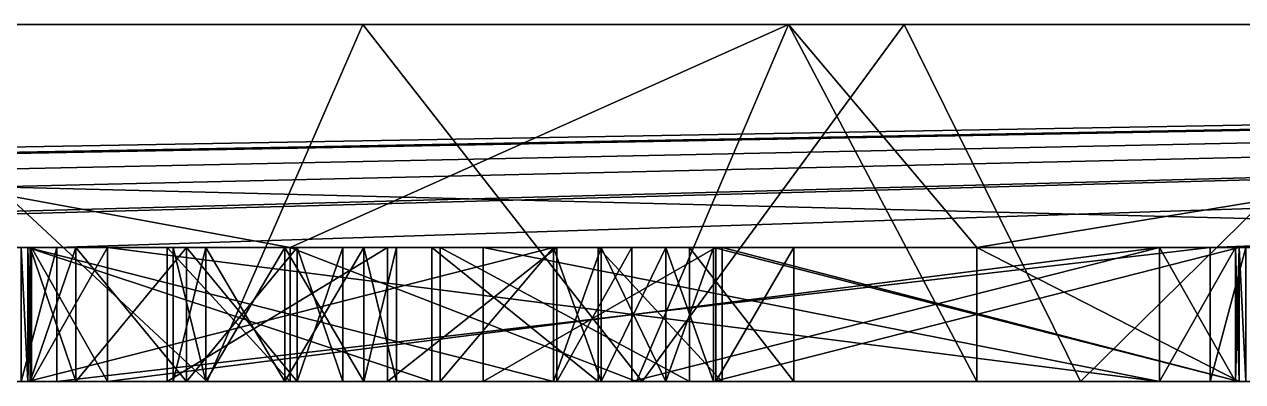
# Model space of a CAD drawing. Header units: millimetres. Extents: x -79 to 79, y 0 to 4.
# Drawn here: x -6.81 to 6.81, y 0 to 4 of the extents above; entities that cross this region are included whole.
import ezdxf

# ---------------------------------------------------------------- set-up
doc = ezdxf.new("R2010")
doc.units = ezdxf.units.MM
doc.header["$LTSCALE"] = 57.942387
for name, color, linetype in [('1', 7, 'CONTINUOUS'), ('14', 7, 'CONTINUOUS'), ('141', 7, 'CONTINUOUS'), ('146', 7, 'CONTINUOUS'), ('15', 7, 'CONTINUOUS'), ('151', 7, 'CONTINUOUS'), ('16', 7, 'CONTINUOUS'), ('17', 7, 'CONTINUOUS'), ('18', 7, 'CONTINUOUS'), ('19', 7, 'CONTINUOUS'), ('190', 7, 'CONTINUOUS'), ('191', 7, 'CONTINUOUS'), ('192', 7, 'CONTINUOUS'), ('2', 7, 'CONTINUOUS'), ('20', 7, 'CONTINUOUS'), ('21', 7, 'CONTINUOUS'), ('212', 7, 'CONTINUOUS'), ('213', 7, 'CONTINUOUS'), ('214', 7, 'CONTINUOUS'), ('22', 7, 'CONTINUOUS'), ('221', 7, 'CONTINUOUS'), ('222', 7, 'CONTINUOUS'), ('223', 7, 'CONTINUOUS'), ('23', 7, 'CONTINUOUS'), ('24', 7, 'CONTINUOUS'), ('36', 7, 'CONTINUOUS'), ('37', 7, 'CONTINUOUS'), ('38', 7, 'CONTINUOUS'), ('39', 7, 'CONTINUOUS'), ('40', 7, 'CONTINUOUS'), ('41', 7, 'CONTINUOUS'), ('42', 7, 'CONTINUOUS'), ('43', 7, 'CONTINUOUS'), ('44', 7, 'CONTINUOUS'), ('45', 7, 'CONTINUOUS'), ('5', 7, 'CONTINUOUS'), ('76', 7, 'CONTINUOUS'), ('77', 7, 'CONTINUOUS'), ('78', 7, 'CONTINUOUS'), ('79', 7, 'CONTINUOUS'), ('80', 7, 'CONTINUOUS')]:
    doc.layers.add(name, color=color, linetype=linetype)

msp = doc.modelspace()

# ---------------------------------------------------------------- linework, layer by layer
at = {"layer": '1', "color": 250, "linetype": 'Continuous', "true_color": 0x272a2e}
for points in [[(-6.449, 0, 38.5), (6.449, 0, 38.5), (-79, 0, 42.5), (-6.449, 0, 38.5)], [(6.449, 0, 38.5), (20.319, 0, 38.174), (-79, 0, 42.5), (6.449, 0, 38.5)], [(-6.85, 0, 37.926), (-6.449, 0, 38.5), (-79, 0, 42.5), (-6.85, 0, 37.926)], [(20.579, 0, 38.5), (21.848, 0, 38.5), (-79, 0, 42.5), (20.579, 0, 38.5)], [(21.848, 0, 38.5), (35.977, 0, 38.5), (-79, 0, 42.5), (21.848, 0, 38.5)], [(20.432, 0, 38.351), (20.579, 0, 38.5), (-79, 0, 42.5), (20.432, 0, 38.351)], [(20.319, 0, 38.174), (20.432, 0, 38.351), (-79, 0, 42.5), (20.319, 0, 38.174)], [(35.977, 0, 38.5), (48.876, 0, 38.5), (-79, 0, 42.5), (35.977, 0, 38.5)], [(48.876, 0, 38.5), (62.745, 0, 38.174), (-79, 0, 42.5), (48.876, 0, 38.5)], [(63.005, 0, 38.5), (64.274, 0, 38.5), (-79, 0, 42.5), (63.005, 0, 38.5)], [(-79, 0, 42.5), (64.274, 0, 38.5), (79, 0, 42.5), (-79, 0, 42.5)], [(62.858, 0, 38.351), (63.005, 0, 38.5), (-79, 0, 42.5), (62.858, 0, 38.351)], [(62.745, 0, 38.174), (62.858, 0, 38.351), (-79, 0, 42.5), (62.745, 0, 38.174)], [(-6.776, 0, -37.229), (-6.85, 0, 37.926), (-9.443, 0, -57.464), (-6.776, 0, -37.229)], [(-6.75, 0, -45.75), (-6.776, 0, -37.229), (-9.443, 0, -57.464), (-6.75, 0, -45.75)], [(-4.769, 0, -57.49), (-6.75, 0, -45.75), (-9.443, 0, -57.464), (-4.769, 0, -57.49)], [(-6.85, 0, 37.926), (-6.776, 0, -37.229), (-6.776, 0, -5.197), (-6.85, 0, 37.926)], [(-6.776, 0, 37.229), (-6.85, 0, 37.926), (-6.776, 0, -5.197), (-6.776, 0, 37.229)], [(-6.733, 0, -38.202), (-6.776, 0, -37.229), (-6.75, 0, -45.75), (-6.733, 0, -38.202)], [(-6.776, 0, -37.229), (-0.894, 0, -25.465), (-4.784, 0, -20.584), (-6.776, 0, -37.229)], [(-6.776, 0, -5.197), (-6.776, 0, -37.229), (-5.15, 0, -19.7), (-6.776, 0, -5.197)], [(-5.15, 0, -19.7), (-6.776, 0, -37.229), (-4.784, 0, -20.584), (-5.15, 0, -19.7)], [(-0.894, 0, 25.465), (-6.776, 0, 37.229), (-0.894, 0, 16.961), (-0.894, 0, 25.465)], [(-6.776, 0, 37.229), (-2.161, 0, 14.428), (-0.894, 0, 16.961), (-6.776, 0, 37.229)], [(-2.161, 0, 14.428), (-6.776, 0, 37.229), (-2.65, 0, 9), (-2.161, 0, 14.428)], [(-2.65, 0, 9), (-6.776, 0, 37.229), (-3.016, 0, 9.884), (-2.65, 0, 9)], [(-3.016, 0, 9.884), (-6.776, 0, 37.229), (-3.9, 0, 10.25), (-3.016, 0, 9.884)], [(-3.9, 0, 10.25), (-6.776, 0, 37.229), (-4.784, 0, 9.884), (-3.9, 0, 10.25)], [(-4.784, 0, 9.884), (-6.776, 0, 37.229), (-5.15, 0, 9), (-4.784, 0, 9.884)], [(-5.15, 0, 9), (-6.776, 0, 37.229), (-5.882, 0, -3.75), (-5.15, 0, 9)], [(-5.882, 0, -3.75), (-6.776, 0, 37.229), (-6.733, 0, -4.224), (-5.882, 0, -3.75)], [(-6.733, 0, -4.224), (-6.776, 0, 37.229), (-6.776, 0, -5.197), (-6.733, 0, -4.224)], [(-2.254, 0, -14.243), (-6.776, 0, -5.197), (-2.65, 0, -19.7), (-2.254, 0, -14.243)], [(-2.65, 0, -19.7), (-6.776, 0, -5.197), (-3.016, 0, -18.816), (-2.65, 0, -19.7)], [(-3.016, 0, -18.816), (-6.776, 0, -5.197), (-3.9, 0, -18.45), (-3.016, 0, -18.816)], [(-3.9, 0, -18.45), (-6.776, 0, -5.197), (-4.784, 0, -18.816), (-3.9, 0, -18.45)], [(-4.784, 0, -18.816), (-6.776, 0, -5.197), (-5.15, 0, -19.7), (-4.784, 0, -18.816)], [(-6.238, 0, -44.513), (-6.733, 0, -38.202), (-6.75, 0, -45.75), (-6.238, 0, -44.513)], [(-6.238, 0, -46.987), (-6.75, 0, -45.75), (-4.769, 0, -57.49), (-6.238, 0, -46.987)], [(-5.882, 0, -38.676), (-6.733, 0, -38.202), (-6.238, 0, -44.513), (-5.882, 0, -38.676)], [(-5, 0, -44), (-5.882, 0, -38.676), (-6.238, 0, -44.513), (-5, 0, -44)], [(-6.238, 0, -46.987), (-5.216, 0, -50.745), (-5, 0, -47.5), (-6.238, 0, -46.987)], [(-5.216, 0, -50.745), (-6.238, 0, -46.987), (-4.769, 0, -57.49), (-5.216, 0, -50.745)], [(5.882, 0, -38.676), (-5.882, 0, -38.676), (5.882, 0, -46.176), (5.882, 0, -38.676)], [(-0.018, 0, -46.176), (-5.882, 0, -38.676), (-0.858, 0, -48.551), (-0.018, 0, -46.176)], [(-5.882, 0, -38.676), (-0.018, 0, -46.176), (5.882, 0, -46.176), (-5.882, 0, -38.676)], [(-0.858, 0, -48.551), (-5.882, 0, -38.676), (-3.25, 0, -45.75), (-0.858, 0, -48.551)], [(-3.25, 0, -45.75), (-5.882, 0, -38.676), (-3.762, 0, -44.513), (-3.25, 0, -45.75)], [(-3.762, 0, -44.513), (-5.882, 0, -38.676), (-5, 0, -44), (-3.762, 0, -44.513)], [(-1.68, 0, 3.75), (-4.784, 0, 8.116), (-5.882, 0, -3.75), (-1.68, 0, 3.75)], [(5.882, 0, -3.75), (-1.68, 0, 3.75), (-5.882, 0, -3.75), (5.882, 0, -3.75)], [(-4.784, 0, 8.116), (-5.15, 0, 9), (-5.882, 0, -3.75), (-4.784, 0, 8.116)], [(-5.216, 0, -50.745), (-2.75, 0, -50.215), (-5, 0, -47.5), (-5.216, 0, -50.745)], [(-3.841, 0, -53.494), (-5.216, 0, -50.745), (-4.769, 0, -57.49), (-3.841, 0, -53.494)], [(-5, 0, -47.5), (-2.75, 0, -50.215), (-3.762, 0, -46.987), (-5, 0, -47.5)], [(-4.784, 0, -20.584), (-0.894, 0, -25.465), (-3.9, 0, -20.95), (-4.784, 0, -20.584)], [(-4.784, 0, 8.116), (-1.68, 0, 3.75), (-3.9, 0, 7.75), (-4.784, 0, 8.116)], [(0.097, 0, -57.5), (-3.841, 0, -53.494), (-4.769, 0, -57.49), (0.097, 0, -57.5)], [(-3.9, 0, -20.95), (-0.894, 0, -25.465), (-3.016, 0, -20.584), (-3.9, 0, -20.95)], [(-3.9, 0, 7.75), (-1.68, 0, 3.75), (-3.016, 0, 8.116), (-3.9, 0, 7.75)], [(0.032, 0, -53.5), (-3.841, 0, -53.494), (0.097, 0, -57.5), (0.032, 0, -53.5)], [(-2.75, 0, -50.215), (-3.25, 0, -45.75), (-3.762, 0, -46.987), (-2.75, 0, -50.215)], [(-2.75, 0, -50.215), (-0.858, 0, -48.551), (-3.25, 0, -45.75), (-2.75, 0, -50.215)], [(-0.894, 0, -25.465), (-2.65, 0, -19.7), (-3.016, 0, -20.584), (-0.894, 0, -25.465)], [(-1.68, 0, 3.75), (-2.65, 0, 9), (-3.016, 0, 8.116), (-1.68, 0, 3.75)], [(-0.894, 0, -25.465), (-2.254, 0, -14.243), (-2.65, 0, -19.7), (-0.894, 0, -25.465)], [(-1.68, 0, 3.75), (-2.161, 0, 14.428), (-2.65, 0, 9), (-1.68, 0, 3.75)], [(-2.254, 0, -14.243), (-0.894, 0, -25.465), (-0.396, 0, -15.204), (-2.254, 0, -14.243)], [(0.628, 0, 12.463), (-2.161, 0, 14.428), (-1.68, 0, 3.75), (0.628, 0, 12.463)], [(0.921, 0, 5.959), (0.628, 0, 12.463), (-1.68, 0, 3.75), (0.921, 0, 5.959)], [(5.882, 0, 3.75), (-1.68, 0, 3.75), (5.882, 0, -3.75), (5.882, 0, 3.75)], [(-0.894, 0, -25.465), (-0.36, 0, -24.98), (-0.396, 0, -15.204), (-0.894, 0, -25.465)], [(-0.36, 0, 24.98), (-0.894, 0, 25.465), (-0.36, 0, 17.447), (-0.36, 0, 24.98)], [(-0.36, 0, 17.447), (-0.894, 0, 25.465), (-0.894, 0, 16.961), (-0.36, 0, 17.447)], [(0.36, 0, -24.98), (0.894, 0, -25.465), (-0.396, 0, -15.204), (0.36, 0, -24.98)], [(-0.396, 0, -15.204), (0.894, 0, -25.465), (0.99, 0, -16.771), (-0.396, 0, -15.204)], [(-0.36, 0, -24.98), (0.36, 0, -24.98), (-0.396, 0, -15.204), (-0.36, 0, -24.98)], [(0.36, 0, 24.98), (-0.36, 0, 24.98), (0.36, 0, 17.447), (0.36, 0, 24.98)], [(0.36, 0, 17.447), (-0.36, 0, 24.98), (-0.36, 0, 17.447), (0.36, 0, 17.447)], [(3.841, 0, -53.494), (0.032, 0, -53.5), (0.097, 0, -57.5), (3.841, 0, -53.494)], [(4.999, 0, -57.489), (3.841, 0, -53.494), (0.097, 0, -57.5), (4.999, 0, -57.489)], [(0.894, 0, 25.465), (0.36, 0, 24.98), (0.894, 0, 16.961), (0.894, 0, 25.465)], [(0.894, 0, 16.961), (0.36, 0, 24.98), (0.36, 0, 17.447), (0.894, 0, 16.961)], [(1.794, 0, 9.257), (0.628, 0, 12.463), (0.921, 0, 5.959), (1.794, 0, 9.257)], [(0.894, 0, -25.465), (6.776, 0, -37.229), (0.99, 0, -16.771), (0.894, 0, -25.465)], [(6.776, 0, 37.229), (0.894, 0, 25.465), (6.776, 0, 5.197), (6.776, 0, 37.229)], [(6.776, 0, 5.197), (0.894, 0, 25.465), (0.894, 0, 16.961), (6.776, 0, 5.197)], [(0.99, 0, -16.771), (6.776, 0, -37.229), (6.776, 0, -5.197), (0.99, 0, -16.771)], [(6.776, 0, -47.624), (3.841, 0, -53.494), (4.999, 0, -57.489), (6.776, 0, -47.624)], [(9.728, 0, -57.462), (6.776, 0, -47.624), (4.999, 0, -57.489), (9.728, 0, -57.462)], [(6.733, 0, -38.202), (5.882, 0, -38.676), (6.733, 0, -46.651), (6.733, 0, -38.202)], [(6.733, 0, -46.651), (5.882, 0, -38.676), (5.882, 0, -46.176), (6.733, 0, -46.651)], [(6.733, 0, 4.224), (5.882, 0, 3.75), (6.733, 0, -4.224), (6.733, 0, 4.224)], [(6.733, 0, -4.224), (5.882, 0, 3.75), (5.882, 0, -3.75), (6.733, 0, -4.224)], [(6.449, 0, 38.5), (6.85, 0, 37.926), (20.319, 0, 38.174), (6.449, 0, 38.5)], [(6.776, 0, -37.229), (6.733, 0, -38.202), (6.776, 0, -47.624), (6.776, 0, -37.229)], [(6.776, 0, -47.624), (6.733, 0, -38.202), (6.733, 0, -46.651), (6.776, 0, -47.624)], [(6.776, 0, 5.197), (6.733, 0, 4.224), (6.776, 0, -5.197), (6.776, 0, 5.197)], [(6.776, 0, -5.197), (6.733, 0, 4.224), (6.733, 0, -4.224), (6.776, 0, -5.197)], [(6.776, 0, -37.229), (6.776, 0, -47.624), (9.728, 0, -57.462), (6.776, 0, -37.229)], [(6.776, 0, -37.229), (7.85, 0, -29), (6.776, 0, -5.197), (6.776, 0, -37.229)], [(7.85, 0, -29), (6.776, 0, -37.229), (9.728, 0, -57.462), (7.85, 0, -29)], [(6.85, 0, 37.926), (6.776, 0, 37.229), (7.85, 0, -29), (6.85, 0, 37.926)], [(7.85, 0, -29), (6.776, 0, 37.229), (6.776, 0, 5.197), (7.85, 0, -29)], [(7.85, 0, -29), (6.776, 0, 5.197), (6.776, 0, -5.197), (7.85, 0, -29)]]:
    msp.add_3dface(points, dxfattribs=at)
at = {"layer": '14', "color": 250, "linetype": 'Continuous', "true_color": 0x272a2e}
for points in [[(-4.769, 0, -57.49), (-9.443, 0, -57.464), (-9.06, 4, -57.467), (-4.769, 0, -57.49)], [(-3.026, 4, -57.496), (-4.769, 0, -57.49), (-9.06, 4, -57.467), (-3.026, 4, -57.496)], [(0.097, 0, -57.5), (-4.769, 0, -57.49), (-3.026, 4, -57.496), (0.097, 0, -57.5)], [(3.026, 4, -57.496), (0.097, 0, -57.5), (-3.026, 4, -57.496), (3.026, 4, -57.496)], [(4.999, 0, -57.489), (0.097, 0, -57.5), (3.026, 4, -57.496), (4.999, 0, -57.489)], [(9.06, 4, -57.467), (4.999, 0, -57.489), (3.026, 4, -57.496), (9.06, 4, -57.467)], [(9.728, 0, -57.462), (4.999, 0, -57.489), (9.06, 4, -57.467), (9.728, 0, -57.462)]]:
    msp.add_3dface(points, dxfattribs=at)
at = {"layer": '141', "color": 250, "linetype": 'Continuous', "true_color": 0x272a2e}
for points in [[(-79, 4, 42.5), (79, 4, 42.5), (-70, 4, 38.5), (-79, 4, 42.5)], [(-70, 4, 38.5), (79, 4, 42.5), (70, 4, 38.5), (-70, 4, 38.5)], [(1.735, 4, -53.499), (-15.041, 4, -57.409), (-17.408, 4, -53.377), (1.735, 4, -53.499)], [(-9.06, 4, -57.467), (-15.041, 4, -57.409), (1.735, 4, -53.499), (-9.06, 4, -57.467)], [(-3.026, 4, -57.496), (-9.06, 4, -57.467), (1.735, 4, -53.499), (-3.026, 4, -57.496)], [(3.026, 4, -57.496), (-3.026, 4, -57.496), (1.735, 4, -53.499), (3.026, 4, -57.496)], [(19.023, 4, -53.352), (3.026, 4, -57.496), (1.735, 4, -53.499), (19.023, 4, -53.352)], [(9.06, 4, -57.467), (3.026, 4, -57.496), (19.023, 4, -53.352), (9.06, 4, -57.467)]]:
    msp.add_3dface(points, dxfattribs=at)
at = {"layer": '146', "color": 250, "linetype": 'Continuous', "true_color": 0x272a2e}
for points in [[(-64.274, 1.5, 38.5), (-70, 1.5, 38.5), (70, 4, 38.5), (-64.274, 1.5, 38.5)], [(-70, 1.5, 38.5), (-70, 4, 38.5), (70, 4, 38.5), (-70, 1.5, 38.5)], [(-63.005, 1.5, 38.5), (-64.274, 1.5, 38.5), (70, 4, 38.5), (-63.005, 1.5, 38.5)], [(-48.876, 1.5, 38.5), (-63.005, 1.5, 38.5), (70, 4, 38.5), (-48.876, 1.5, 38.5)], [(-35.977, 1.5, 38.5), (-48.876, 1.5, 38.5), (70, 4, 38.5), (-35.977, 1.5, 38.5)], [(-21.848, 1.5, 38.5), (-35.977, 1.5, 38.5), (70, 4, 38.5), (-21.848, 1.5, 38.5)], [(-20.579, 1.5, 38.5), (-21.848, 1.5, 38.5), (70, 4, 38.5), (-20.579, 1.5, 38.5)], [(-6.449, 1.5, 38.5), (-20.579, 1.5, 38.5), (70, 4, 38.5), (-6.449, 1.5, 38.5)], [(6.449, 1.5, 38.5), (-6.449, 1.5, 38.5), (70, 4, 38.5), (6.449, 1.5, 38.5)], [(20.579, 1.5, 38.5), (6.449, 1.5, 38.5), (70, 4, 38.5), (20.579, 1.5, 38.5)], [(6.449, 0, 38.5), (-6.449, 0, 38.5), (6.449, 1.5, 38.5), (6.449, 0, 38.5)], [(6.449, 1.5, 38.5), (-6.449, 0, 38.5), (-6.449, 1.5, 38.5), (6.449, 1.5, 38.5)]]:
    msp.add_3dface(points, dxfattribs=at)
at = {"layer": '15', "color": 250, "linetype": 'Continuous', "true_color": 0x272a2e}
for points in [[(-6.733, 0, -4.224), (-6.776, 0, -5.197), (-6.733, 1.5, -4.224), (-6.733, 0, -4.224)], [(-6.776, 0, -5.197), (-6.776, 1.5, -5.197), (-6.733, 1.5, -4.224), (-6.776, 0, -5.197)], [(-5.882, 0, -3.75), (-6.733, 0, -4.224), (-5.882, 1.5, -3.75), (-5.882, 0, -3.75)], [(-6.733, 0, -4.224), (-6.733, 1.5, -4.224), (-5.882, 1.5, -3.75), (-6.733, 0, -4.224)]]:
    msp.add_3dface(points, dxfattribs=at)
at = {"layer": '151', "color": 250, "linetype": 'Continuous', "true_color": 0x272a2e}
for points in [[(-23.347, 1.5, -53.276), (-3.841, 1.5, -53.494), (-17.408, 4, -53.377), (-23.347, 1.5, -53.276)], [(-3.841, 1.5, -53.494), (1.735, 4, -53.499), (-17.408, 4, -53.377), (-3.841, 1.5, -53.494)], [(-3.841, 1.5, -53.494), (0.032, 0, -53.5), (1.735, 4, -53.499), (-3.841, 1.5, -53.494)], [(0.032, 0, -53.5), (3.841, 0, -53.494), (1.735, 4, -53.499), (0.032, 0, -53.5)], [(3.841, 0, -53.494), (3.841, 1.5, -53.494), (1.735, 4, -53.499), (3.841, 0, -53.494)], [(3.841, 1.5, -53.494), (19.023, 4, -53.352), (1.735, 4, -53.499), (3.841, 1.5, -53.494)], [(3.841, 1.5, -53.494), (23.016, 1.5, -53.282), (19.023, 4, -53.352), (3.841, 1.5, -53.494)], [(-3.841, 0, -53.494), (0.032, 0, -53.5), (-3.841, 1.5, -53.494), (-3.841, 0, -53.494)]]:
    msp.add_3dface(points, dxfattribs=at)
at = {"layer": '16', "color": 250, "linetype": 'Continuous', "true_color": 0x272a2e}
for points in [[(5.882, 0, -3.75), (-5.882, 0, -3.75), (5.882, 1.5, -3.75), (5.882, 0, -3.75)], [(-5.882, 0, -3.75), (-5.882, 1.5, -3.75), (5.882, 1.5, -3.75), (-5.882, 0, -3.75)]]:
    msp.add_3dface(points, dxfattribs=at)
at = {"layer": '17', "color": 250, "linetype": 'Continuous', "true_color": 0x272a2e}
for points in [[(6.733, 0, -4.224), (5.882, 0, -3.75), (6.733, 1.5, -4.224), (6.733, 0, -4.224)], [(5.882, 0, -3.75), (5.882, 1.5, -3.75), (6.733, 1.5, -4.224), (5.882, 0, -3.75)], [(6.776, 0, -5.197), (6.733, 0, -4.224), (6.776, 1.5, -5.197), (6.776, 0, -5.197)], [(6.776, 1.5, -5.197), (6.733, 0, -4.224), (6.733, 1.5, -4.224), (6.776, 1.5, -5.197)]]:
    msp.add_3dface(points, dxfattribs=at)
at = {"layer": '18', "color": 250, "linetype": 'Continuous', "true_color": 0x272a2e}
for points in [[(0.99, 0, -16.771), (6.776, 0, -5.197), (0.99, 1.5, -16.771), (0.99, 0, -16.771)], [(6.776, 0, -5.197), (6.776, 1.5, -5.197), (0.99, 1.5, -16.771), (6.776, 0, -5.197)]]:
    msp.add_3dface(points, dxfattribs=at)
at = {"layer": '19', "color": 250, "linetype": 'Continuous', "true_color": 0x272a2e}
for points in [[(-6.776, 0, -5.197), (-2.254, 0, -14.243), (-6.776, 1.5, -5.197), (-6.776, 0, -5.197)], [(-2.254, 0, -14.243), (-2.254, 1.5, -14.243), (-6.776, 1.5, -5.197), (-2.254, 0, -14.243)]]:
    msp.add_3dface(points, dxfattribs=at)
at = {"layer": '190', "color": 250, "linetype": 'Continuous', "true_color": 0x272a2e}
for points in [[(-2.161, 0, 14.428), (0.628, 0, 12.463), (-2.161, 1.5, 14.428), (-2.161, 0, 14.428)], [(0.628, 0, 12.463), (0.628, 1.5, 12.463), (-2.161, 1.5, 14.428), (0.628, 0, 12.463)], [(0.921, 0, 5.959), (-1.68, 0, 3.75), (0.921, 1.5, 5.959), (0.921, 0, 5.959)], [(-1.68, 0, 3.75), (-1.68, 1.5, 3.75), (0.921, 1.5, 5.959), (-1.68, 0, 3.75)], [(0.628, 0, 12.463), (1.794, 0, 9.257), (0.628, 1.5, 12.463), (0.628, 0, 12.463)], [(1.794, 0, 9.257), (1.794, 1.5, 9.257), (0.628, 1.5, 12.463), (1.794, 0, 9.257)], [(1.794, 0, 9.257), (0.921, 0, 5.959), (1.794, 1.5, 9.257), (1.794, 0, 9.257)], [(0.921, 0, 5.959), (0.921, 1.5, 5.959), (1.794, 1.5, 9.257), (0.921, 0, 5.959)]]:
    msp.add_3dface(points, dxfattribs=at)
at = {"layer": '191', "color": 250, "linetype": 'Continuous', "true_color": 0x272a2e}
for points in [[(-4.784, 0, 9.884), (-5.15, 0, 9), (-4.784, 1.5, 9.884), (-4.784, 0, 9.884)], [(-5.15, 0, 9), (-5.15, 1.5, 9), (-4.784, 1.5, 9.884), (-5.15, 0, 9)], [(-3.9, 0, 10.25), (-4.784, 0, 9.884), (-3.9, 1.5, 10.25), (-3.9, 0, 10.25)], [(-4.784, 0, 9.884), (-4.784, 1.5, 9.884), (-3.9, 1.5, 10.25), (-4.784, 0, 9.884)], [(-3.016, 0, 9.884), (-3.9, 0, 10.25), (-3.016, 1.5, 9.884), (-3.016, 0, 9.884)], [(-3.9, 0, 10.25), (-3.9, 1.5, 10.25), (-3.016, 1.5, 9.884), (-3.9, 0, 10.25)], [(-2.65, 0, 9), (-3.016, 0, 9.884), (-2.65, 1.5, 9), (-2.65, 0, 9)], [(-2.65, 1.5, 9), (-3.016, 0, 9.884), (-3.016, 1.5, 9.884), (-2.65, 1.5, 9)]]:
    msp.add_3dface(points, dxfattribs=at)
at = {"layer": '192', "color": 250, "linetype": 'Continuous', "true_color": 0x272a2e}
for points in [[(-5.15, 0, 9), (-4.784, 0, 8.116), (-5.15, 1.5, 9), (-5.15, 0, 9)], [(-4.784, 0, 8.116), (-4.784, 1.5, 8.116), (-5.15, 1.5, 9), (-4.784, 0, 8.116)], [(-4.784, 0, 8.116), (-3.9, 0, 7.75), (-4.784, 1.5, 8.116), (-4.784, 0, 8.116)], [(-3.9, 0, 7.75), (-3.9, 1.5, 7.75), (-4.784, 1.5, 8.116), (-3.9, 0, 7.75)], [(-3.9, 0, 7.75), (-3.016, 0, 8.116), (-3.9, 1.5, 7.75), (-3.9, 0, 7.75)], [(-3.016, 0, 8.116), (-3.016, 1.5, 8.116), (-3.9, 1.5, 7.75), (-3.016, 0, 8.116)], [(-3.016, 0, 8.116), (-2.65, 0, 9), (-3.016, 1.5, 8.116), (-3.016, 0, 8.116)], [(-2.65, 0, 9), (-2.65, 1.5, 9), (-3.016, 1.5, 8.116), (-2.65, 0, 9)]]:
    msp.add_3dface(points, dxfattribs=at)
at = {"layer": '2', "color": 250, "linetype": 'Continuous', "true_color": 0x272a2e}
for points in [[(-10.25, 1.5, -20), (-6.776, 1.5, -37.229), (-23.347, 1.5, -53.276), (-10.25, 1.5, -20)], [(-6.776, 1.5, -37.229), (-6.75, 1.5, -45.75), (-23.347, 1.5, -53.276), (-6.776, 1.5, -37.229)], [(-6.75, 1.5, -45.75), (-6.238, 1.5, -46.987), (-23.347, 1.5, -53.276), (-6.75, 1.5, -45.75)], [(-23.347, 1.5, -53.276), (-6.238, 1.5, -46.987), (-5.216, 1.5, -50.745), (-23.347, 1.5, -53.276)], [(-3.841, 1.5, -53.494), (-23.347, 1.5, -53.276), (-5.216, 1.5, -50.745), (-3.841, 1.5, -53.494)], [(-20.579, 1.5, 38.5), (-6.449, 1.5, 38.5), (-20.432, 1.5, 38.351), (-20.579, 1.5, 38.5)], [(-20.432, 1.5, 38.351), (-6.449, 1.5, 38.5), (-20.319, 1.5, 38.174), (-20.432, 1.5, 38.351)], [(-6.449, 1.5, 38.5), (-6.85, 1.5, 37.926), (-20.319, 1.5, 38.174), (-6.449, 1.5, 38.5)], [(-6.776, 1.5, -37.229), (-10.25, 1.5, -20), (-6.776, 1.5, -5.197), (-6.776, 1.5, -37.229)], [(-6.776, 1.5, -5.197), (-10.25, 1.5, -20), (-6.776, 1.5, 37.229), (-6.776, 1.5, -5.197)], [(-6.776, 1.5, 37.229), (-10.25, 1.5, -20), (-6.85, 1.5, 37.926), (-6.776, 1.5, 37.229)], [(-0.894, 1.5, -25.465), (-6.776, 1.5, -37.229), (-2.65, 1.5, -19.7), (-0.894, 1.5, -25.465)], [(-6.776, 1.5, -37.229), (-6.733, 1.5, -38.202), (-6.75, 1.5, -45.75), (-6.776, 1.5, -37.229)], [(-6.776, 1.5, -37.229), (-6.776, 1.5, -5.197), (-5.15, 1.5, -19.7), (-6.776, 1.5, -37.229)], [(-2.65, 1.5, -19.7), (-6.776, 1.5, -37.229), (-3.016, 1.5, -20.584), (-2.65, 1.5, -19.7)], [(-3.016, 1.5, -20.584), (-6.776, 1.5, -37.229), (-3.9, 1.5, -20.95), (-3.016, 1.5, -20.584)], [(-3.9, 1.5, -20.95), (-6.776, 1.5, -37.229), (-4.784, 1.5, -20.584), (-3.9, 1.5, -20.95)], [(-4.784, 1.5, -20.584), (-6.776, 1.5, -37.229), (-5.15, 1.5, -19.7), (-4.784, 1.5, -20.584)], [(-5.15, 1.5, 9), (-6.733, 1.5, -4.224), (-6.776, 1.5, 37.229), (-5.15, 1.5, 9)], [(-0.894, 1.5, 25.465), (-5.15, 1.5, 9), (-6.776, 1.5, 37.229), (-0.894, 1.5, 25.465)], [(-6.776, 1.5, -5.197), (-2.254, 1.5, -14.243), (-4.784, 1.5, -18.816), (-6.776, 1.5, -5.197)], [(-6.733, 1.5, -4.224), (-6.776, 1.5, -5.197), (-6.776, 1.5, 37.229), (-6.733, 1.5, -4.224)], [(-5.15, 1.5, -19.7), (-6.776, 1.5, -5.197), (-4.784, 1.5, -18.816), (-5.15, 1.5, -19.7)], [(-6.75, 1.5, -45.75), (-6.733, 1.5, -38.202), (-6.238, 1.5, -44.513), (-6.75, 1.5, -45.75)], [(-6.733, 1.5, -38.202), (-5.882, 1.5, -38.676), (-6.238, 1.5, -44.513), (-6.733, 1.5, -38.202)], [(-6.733, 1.5, -4.224), (-5.15, 1.5, 9), (-5.882, 1.5, -3.75), (-6.733, 1.5, -4.224)], [(-6.238, 1.5, -44.513), (-5.882, 1.5, -38.676), (-5, 1.5, -44), (-6.238, 1.5, -44.513)], [(-6.238, 1.5, -46.987), (-5, 1.5, -47.5), (-5.216, 1.5, -50.745), (-6.238, 1.5, -46.987)], [(-5.882, 1.5, -38.676), (5.882, 1.5, -38.676), (-5, 1.5, -44), (-5.882, 1.5, -38.676)], [(-1.68, 1.5, 3.75), (5.882, 1.5, 3.75), (-5.882, 1.5, -3.75), (-1.68, 1.5, 3.75)], [(-5.882, 1.5, -3.75), (5.882, 1.5, 3.75), (5.882, 1.5, -3.75), (-5.882, 1.5, -3.75)], [(-2.65, 1.5, 9), (-1.68, 1.5, 3.75), (-5.882, 1.5, -3.75), (-2.65, 1.5, 9)], [(-3.016, 1.5, 8.116), (-2.65, 1.5, 9), (-5.882, 1.5, -3.75), (-3.016, 1.5, 8.116)], [(-3.9, 1.5, 7.75), (-3.016, 1.5, 8.116), (-5.882, 1.5, -3.75), (-3.9, 1.5, 7.75)], [(-4.784, 1.5, 8.116), (-3.9, 1.5, 7.75), (-5.882, 1.5, -3.75), (-4.784, 1.5, 8.116)], [(-5.15, 1.5, 9), (-4.784, 1.5, 8.116), (-5.882, 1.5, -3.75), (-5.15, 1.5, 9)], [(-3.762, 1.5, -46.987), (-3.25, 1.5, -45.75), (-5.216, 1.5, -50.745), (-3.762, 1.5, -46.987)], [(-5.216, 1.5, -50.745), (-3.25, 1.5, -45.75), (-2.75, 1.5, -50.215), (-5.216, 1.5, -50.745)], [(-5, 1.5, -47.5), (-3.762, 1.5, -46.987), (-5.216, 1.5, -50.745), (-5, 1.5, -47.5)], [(-4.784, 1.5, 9.884), (-5.15, 1.5, 9), (-0.894, 1.5, 25.465), (-4.784, 1.5, 9.884)], [(-5, 1.5, -44), (5.882, 1.5, -38.676), (-3.762, 1.5, -44.513), (-5, 1.5, -44)], [(-3.9, 1.5, 10.25), (-4.784, 1.5, 9.884), (-0.894, 1.5, 25.465), (-3.9, 1.5, 10.25)], [(-4.784, 1.5, -18.816), (-2.254, 1.5, -14.243), (-3.9, 1.5, -18.45), (-4.784, 1.5, -18.816)], [(-3.016, 1.5, 9.884), (-3.9, 1.5, 10.25), (-0.894, 1.5, 25.465), (-3.016, 1.5, 9.884)], [(-3.9, 1.5, -18.45), (-2.254, 1.5, -14.243), (-3.016, 1.5, -18.816), (-3.9, 1.5, -18.45)], [(5.882, 1.5, -38.676), (-3.25, 1.5, -45.75), (-3.762, 1.5, -44.513), (5.882, 1.5, -38.676)], [(-3.25, 1.5, -45.75), (5.882, 1.5, -38.676), (-0.018, 1.5, -46.176), (-3.25, 1.5, -45.75)], [(-2.75, 1.5, -50.215), (-3.25, 1.5, -45.75), (-0.018, 1.5, -46.176), (-2.75, 1.5, -50.215)], [(-2.161, 1.5, 14.428), (-2.65, 1.5, 9), (-3.016, 1.5, 9.884), (-2.161, 1.5, 14.428)], [(-2.161, 1.5, 14.428), (-3.016, 1.5, 9.884), (-0.894, 1.5, 25.465), (-2.161, 1.5, 14.428)], [(-2.254, 1.5, -14.243), (-2.65, 1.5, -19.7), (-3.016, 1.5, -18.816), (-2.254, 1.5, -14.243)], [(-0.858, 1.5, -48.551), (-2.75, 1.5, -50.215), (-0.018, 1.5, -46.176), (-0.858, 1.5, -48.551)], [(-2.254, 1.5, -14.243), (-0.894, 1.5, -25.465), (-2.65, 1.5, -19.7), (-2.254, 1.5, -14.243)], [(-2.161, 1.5, 14.428), (-1.68, 1.5, 3.75), (-2.65, 1.5, 9), (-2.161, 1.5, 14.428)], [(-0.396, 1.5, -15.204), (-0.894, 1.5, -25.465), (-2.254, 1.5, -14.243), (-0.396, 1.5, -15.204)], [(0.628, 1.5, 12.463), (-1.68, 1.5, 3.75), (-2.161, 1.5, 14.428), (0.628, 1.5, 12.463)], [(-0.894, 1.5, 16.961), (-2.161, 1.5, 14.428), (-0.894, 1.5, 25.465), (-0.894, 1.5, 16.961)], [(0.921, 1.5, 5.959), (-1.68, 1.5, 3.75), (0.628, 1.5, 12.463), (0.921, 1.5, 5.959)], [(-0.36, 1.5, -24.98), (-0.894, 1.5, -25.465), (-0.396, 1.5, -15.204), (-0.36, 1.5, -24.98)], [(-0.36, 1.5, 17.447), (-0.894, 1.5, 16.961), (-0.36, 1.5, 24.98), (-0.36, 1.5, 17.447)], [(-0.36, 1.5, 24.98), (-0.894, 1.5, 16.961), (-0.894, 1.5, 25.465), (-0.36, 1.5, 24.98)], [(0.99, 1.5, -16.771), (-0.36, 1.5, -24.98), (-0.396, 1.5, -15.204), (0.99, 1.5, -16.771)], [(0.36, 1.5, -24.98), (-0.36, 1.5, -24.98), (0.99, 1.5, -16.771), (0.36, 1.5, -24.98)], [(0.36, 1.5, 17.447), (-0.36, 1.5, 17.447), (0.36, 1.5, 24.98), (0.36, 1.5, 17.447)], [(0.36, 1.5, 24.98), (-0.36, 1.5, 17.447), (-0.36, 1.5, 24.98), (0.36, 1.5, 24.98)], [(-0.018, 1.5, -46.176), (5.882, 1.5, -38.676), (5.882, 1.5, -46.176), (-0.018, 1.5, -46.176)], [(0.894, 1.5, -25.465), (0.36, 1.5, -24.98), (0.99, 1.5, -16.771), (0.894, 1.5, -25.465)], [(0.894, 1.5, 16.961), (0.36, 1.5, 17.447), (0.894, 1.5, 25.465), (0.894, 1.5, 16.961)], [(0.894, 1.5, 25.465), (0.36, 1.5, 17.447), (0.36, 1.5, 24.98), (0.894, 1.5, 25.465)], [(1.794, 1.5, 9.257), (0.921, 1.5, 5.959), (0.628, 1.5, 12.463), (1.794, 1.5, 9.257)], [(6.776, 1.5, -37.229), (0.894, 1.5, -25.465), (6.776, 1.5, -5.197), (6.776, 1.5, -37.229)], [(6.776, 1.5, -5.197), (0.894, 1.5, -25.465), (0.99, 1.5, -16.771), (6.776, 1.5, -5.197)], [(6.776, 1.5, 5.197), (0.894, 1.5, 16.961), (6.776, 1.5, 37.229), (6.776, 1.5, 5.197)], [(6.776, 1.5, 37.229), (0.894, 1.5, 16.961), (0.894, 1.5, 25.465), (6.776, 1.5, 37.229)], [(20.853, 1.5, -38.66), (21.574, 1.5, -38.66), (3.841, 1.5, -53.494), (20.853, 1.5, -38.66)], [(3.841, 1.5, -53.494), (21.574, 1.5, -38.66), (23.016, 1.5, -53.282), (3.841, 1.5, -53.494)], [(20.319, 1.5, -38.174), (20.853, 1.5, -38.66), (3.841, 1.5, -53.494), (20.319, 1.5, -38.174)], [(6.776, 1.5, -47.624), (20.319, 1.5, -38.174), (3.841, 1.5, -53.494), (6.776, 1.5, -47.624)], [(5.882, 1.5, -38.676), (6.733, 1.5, -38.202), (5.882, 1.5, -46.176), (5.882, 1.5, -38.676)], [(5.882, 1.5, -46.176), (6.733, 1.5, -38.202), (6.733, 1.5, -46.651), (5.882, 1.5, -46.176)], [(5.882, 1.5, 3.75), (6.733, 1.5, 4.224), (5.882, 1.5, -3.75), (5.882, 1.5, 3.75)], [(5.882, 1.5, -3.75), (6.733, 1.5, 4.224), (6.733, 1.5, -4.224), (5.882, 1.5, -3.75)], [(6.449, 1.5, 38.5), (20.579, 1.5, 38.5), (6.85, 1.5, 37.926), (6.449, 1.5, 38.5)], [(6.733, 1.5, -38.202), (6.776, 1.5, -37.229), (6.733, 1.5, -46.651), (6.733, 1.5, -38.202)], [(6.733, 1.5, -46.651), (6.776, 1.5, -37.229), (6.776, 1.5, -47.624), (6.733, 1.5, -46.651)], [(6.733, 1.5, 4.224), (6.776, 1.5, 5.197), (6.733, 1.5, -4.224), (6.733, 1.5, 4.224)], [(6.776, 1.5, 5.197), (6.776, 1.5, -5.197), (6.733, 1.5, -4.224), (6.776, 1.5, 5.197)], [(14.437, 1.5, -26.41), (20.319, 1.5, -38.174), (6.776, 1.5, -47.624), (14.437, 1.5, -26.41)], [(13.75, 1.5, -20), (14.437, 1.5, -26.41), (6.776, 1.5, -47.624), (13.75, 1.5, -20)], [(6.776, 1.5, -37.229), (6.776, 1.5, -5.197), (6.85, 1.5, 37.926), (6.776, 1.5, -37.229)], [(6.85, 1.5, 37.926), (7.85, 1.5, -29), (6.776, 1.5, -37.229), (6.85, 1.5, 37.926)], [(11.35, 1.5, -29), (13.75, 1.5, -20), (6.776, 1.5, -47.624), (11.35, 1.5, -29)], [(10.838, 1.5, -30.237), (11.35, 1.5, -29), (6.776, 1.5, -47.624), (10.838, 1.5, -30.237)], [(9.6, 1.5, -30.75), (10.838, 1.5, -30.237), (6.776, 1.5, -47.624), (9.6, 1.5, -30.75)], [(8.362, 1.5, -30.237), (9.6, 1.5, -30.75), (6.776, 1.5, -47.624), (8.362, 1.5, -30.237)], [(7.85, 1.5, -29), (8.362, 1.5, -30.237), (6.776, 1.5, -47.624), (7.85, 1.5, -29)], [(6.776, 1.5, -47.624), (6.776, 1.5, -37.229), (7.85, 1.5, -29), (6.776, 1.5, -47.624)], [(6.776, 1.5, -5.197), (6.776, 1.5, 5.197), (6.85, 1.5, 37.926), (6.776, 1.5, -5.197)], [(6.85, 1.5, 37.926), (6.776, 1.5, 5.197), (6.776, 1.5, 37.229), (6.85, 1.5, 37.926)]]:
    msp.add_3dface(points, dxfattribs=at)
at = {"layer": '20', "color": 250, "linetype": 'Continuous', "true_color": 0x272a2e}
for points in [[(-0.894, 0, 16.961), (-2.161, 0, 14.428), (-0.894, 1.5, 16.961), (-0.894, 0, 16.961)], [(-2.161, 0, 14.428), (-2.161, 1.5, 14.428), (-0.894, 1.5, 16.961), (-2.161, 0, 14.428)]]:
    msp.add_3dface(points, dxfattribs=at)
at = {"layer": '21', "color": 250, "linetype": 'Continuous', "true_color": 0x272a2e}
for points in [[(-0.36, 0, 17.447), (-0.894, 0, 16.961), (-0.36, 1.5, 17.447), (-0.36, 0, 17.447)], [(-0.894, 0, 16.961), (-0.894, 1.5, 16.961), (-0.36, 1.5, 17.447), (-0.894, 0, 16.961)], [(0.36, 0, 17.447), (-0.36, 0, 17.447), (0.36, 1.5, 17.447), (0.36, 0, 17.447)], [(-0.36, 0, 17.447), (-0.36, 1.5, 17.447), (0.36, 1.5, 17.447), (-0.36, 0, 17.447)], [(0.894, 0, 16.961), (0.36, 0, 17.447), (0.894, 1.5, 16.961), (0.894, 0, 16.961)], [(0.36, 0, 17.447), (0.36, 1.5, 17.447), (0.894, 1.5, 16.961), (0.36, 0, 17.447)]]:
    msp.add_3dface(points, dxfattribs=at)
at = {"layer": '212', "color": 250, "linetype": 'Continuous', "true_color": 0x272a2e}
for points in [[(-2.75, 0, -50.215), (-5.216, 0, -50.745), (-2.75, 1.5, -50.215), (-2.75, 0, -50.215)], [(-5.216, 0, -50.745), (-5.216, 1.5, -50.745), (-2.75, 1.5, -50.215), (-5.216, 0, -50.745)], [(-0.858, 0, -48.551), (-2.75, 0, -50.215), (-0.858, 1.5, -48.551), (-0.858, 0, -48.551)], [(-2.75, 0, -50.215), (-2.75, 1.5, -50.215), (-0.858, 1.5, -48.551), (-2.75, 0, -50.215)], [(-0.018, 0, -46.176), (-0.858, 0, -48.551), (-0.018, 1.5, -46.176), (-0.018, 0, -46.176)], [(-0.858, 0, -48.551), (-0.858, 1.5, -48.551), (-0.018, 1.5, -46.176), (-0.858, 0, -48.551)]]:
    msp.add_3dface(points, dxfattribs=at)
at = {"layer": '213', "color": 250, "linetype": 'Continuous', "true_color": 0x272a2e}
for points in [[(-6.238, 0, -44.513), (-6.75, 0, -45.75), (-6.238, 1.5, -44.513), (-6.238, 0, -44.513)], [(-6.75, 0, -45.75), (-6.75, 1.5, -45.75), (-6.238, 1.5, -44.513), (-6.75, 0, -45.75)], [(-5, 0, -44), (-6.238, 0, -44.513), (-5, 1.5, -44), (-5, 0, -44)], [(-6.238, 0, -44.513), (-6.238, 1.5, -44.513), (-5, 1.5, -44), (-6.238, 0, -44.513)], [(-3.762, 0, -44.513), (-5, 0, -44), (-3.762, 1.5, -44.513), (-3.762, 0, -44.513)], [(-5, 0, -44), (-5, 1.5, -44), (-3.762, 1.5, -44.513), (-5, 0, -44)], [(-3.25, 0, -45.75), (-3.762, 0, -44.513), (-3.25, 1.5, -45.75), (-3.25, 0, -45.75)], [(-3.25, 1.5, -45.75), (-3.762, 0, -44.513), (-3.762, 1.5, -44.513), (-3.25, 1.5, -45.75)]]:
    msp.add_3dface(points, dxfattribs=at)
at = {"layer": '214', "color": 250, "linetype": 'Continuous', "true_color": 0x272a2e}
for points in [[(-6.75, 0, -45.75), (-6.238, 0, -46.987), (-6.75, 1.5, -45.75), (-6.75, 0, -45.75)], [(-6.238, 0, -46.987), (-6.238, 1.5, -46.987), (-6.75, 1.5, -45.75), (-6.238, 0, -46.987)], [(-6.238, 0, -46.987), (-5, 0, -47.5), (-6.238, 1.5, -46.987), (-6.238, 0, -46.987)], [(-5, 0, -47.5), (-5, 1.5, -47.5), (-6.238, 1.5, -46.987), (-5, 0, -47.5)], [(-5, 0, -47.5), (-3.762, 0, -46.987), (-5, 1.5, -47.5), (-5, 0, -47.5)], [(-3.762, 0, -46.987), (-3.762, 1.5, -46.987), (-5, 1.5, -47.5), (-3.762, 0, -46.987)], [(-3.762, 0, -46.987), (-3.25, 0, -45.75), (-3.762, 1.5, -46.987), (-3.762, 0, -46.987)], [(-3.25, 0, -45.75), (-3.25, 1.5, -45.75), (-3.762, 1.5, -46.987), (-3.25, 0, -45.75)]]:
    msp.add_3dface(points, dxfattribs=at)
at = {"layer": '22', "color": 250, "linetype": 'Continuous', "true_color": 0x272a2e}
for points in [[(6.776, 0, 5.197), (0.894, 0, 16.961), (6.776, 1.5, 5.197), (6.776, 0, 5.197)], [(0.894, 0, 16.961), (0.894, 1.5, 16.961), (6.776, 1.5, 5.197), (0.894, 0, 16.961)]]:
    msp.add_3dface(points, dxfattribs=at)
at = {"layer": '221', "color": 250, "linetype": 'Continuous', "true_color": 0x272a2e}
for points in [[(-2.254, 0, -14.243), (-0.396, 0, -15.204), (-2.254, 1.5, -14.243), (-2.254, 0, -14.243)], [(-0.396, 0, -15.204), (-0.396, 1.5, -15.204), (-2.254, 1.5, -14.243), (-0.396, 0, -15.204)], [(-0.396, 0, -15.204), (0.99, 0, -16.771), (-0.396, 1.5, -15.204), (-0.396, 0, -15.204)], [(0.99, 0, -16.771), (0.99, 1.5, -16.771), (-0.396, 1.5, -15.204), (0.99, 0, -16.771)]]:
    msp.add_3dface(points, dxfattribs=at)
at = {"layer": '222', "color": 250, "linetype": 'Continuous', "true_color": 0x272a2e}
for points in [[(-4.784, 0, -18.816), (-5.15, 0, -19.7), (-4.784, 1.5, -18.816), (-4.784, 0, -18.816)], [(-5.15, 0, -19.7), (-5.15, 1.5, -19.7), (-4.784, 1.5, -18.816), (-5.15, 0, -19.7)], [(-3.9, 0, -18.45), (-4.784, 0, -18.816), (-3.9, 1.5, -18.45), (-3.9, 0, -18.45)], [(-4.784, 0, -18.816), (-4.784, 1.5, -18.816), (-3.9, 1.5, -18.45), (-4.784, 0, -18.816)], [(-3.016, 0, -18.816), (-3.9, 0, -18.45), (-3.016, 1.5, -18.816), (-3.016, 0, -18.816)], [(-3.9, 0, -18.45), (-3.9, 1.5, -18.45), (-3.016, 1.5, -18.816), (-3.9, 0, -18.45)], [(-2.65, 0, -19.7), (-3.016, 0, -18.816), (-2.65, 1.5, -19.7), (-2.65, 0, -19.7)], [(-2.65, 1.5, -19.7), (-3.016, 0, -18.816), (-3.016, 1.5, -18.816), (-2.65, 1.5, -19.7)]]:
    msp.add_3dface(points, dxfattribs=at)
at = {"layer": '223', "color": 250, "linetype": 'Continuous', "true_color": 0x272a2e}
for points in [[(-5.15, 0, -19.7), (-4.784, 0, -20.584), (-5.15, 1.5, -19.7), (-5.15, 0, -19.7)], [(-4.784, 0, -20.584), (-4.784, 1.5, -20.584), (-5.15, 1.5, -19.7), (-4.784, 0, -20.584)], [(-4.784, 0, -20.584), (-3.9, 0, -20.95), (-4.784, 1.5, -20.584), (-4.784, 0, -20.584)], [(-3.9, 0, -20.95), (-3.9, 1.5, -20.95), (-4.784, 1.5, -20.584), (-3.9, 0, -20.95)], [(-3.9, 0, -20.95), (-3.016, 0, -20.584), (-3.9, 1.5, -20.95), (-3.9, 0, -20.95)], [(-3.016, 0, -20.584), (-3.016, 1.5, -20.584), (-3.9, 1.5, -20.95), (-3.016, 0, -20.584)], [(-3.016, 0, -20.584), (-2.65, 0, -19.7), (-3.016, 1.5, -20.584), (-3.016, 0, -20.584)], [(-2.65, 0, -19.7), (-2.65, 1.5, -19.7), (-3.016, 1.5, -20.584), (-2.65, 0, -19.7)]]:
    msp.add_3dface(points, dxfattribs=at)
at = {"layer": '23', "color": 250, "linetype": 'Continuous', "true_color": 0x272a2e}
for points in [[(5.882, 0, 3.75), (6.733, 0, 4.224), (5.882, 1.5, 3.75), (5.882, 0, 3.75)], [(5.882, 1.5, 3.75), (6.733, 0, 4.224), (6.733, 1.5, 4.224), (5.882, 1.5, 3.75)], [(6.733, 0, 4.224), (6.776, 0, 5.197), (6.733, 1.5, 4.224), (6.733, 0, 4.224)], [(6.776, 0, 5.197), (6.776, 1.5, 5.197), (6.733, 1.5, 4.224), (6.776, 0, 5.197)]]:
    msp.add_3dface(points, dxfattribs=at)
at = {"layer": '24', "color": 250, "linetype": 'Continuous', "true_color": 0x272a2e}
for points in [[(-1.68, 0, 3.75), (5.882, 0, 3.75), (-1.68, 1.5, 3.75), (-1.68, 0, 3.75)], [(5.882, 0, 3.75), (5.882, 1.5, 3.75), (-1.68, 1.5, 3.75), (5.882, 0, 3.75)]]:
    msp.add_3dface(points, dxfattribs=at)
at = {"layer": '36', "color": 250, "linetype": 'Continuous', "true_color": 0x272a2e}
for points in [[(5.882, 0, -46.176), (-0.018, 0, -46.176), (5.882, 1.5, -46.176), (5.882, 0, -46.176)], [(-0.018, 0, -46.176), (-0.018, 1.5, -46.176), (5.882, 1.5, -46.176), (-0.018, 0, -46.176)]]:
    msp.add_3dface(points, dxfattribs=at)
at = {"layer": '37', "color": 250, "linetype": 'Continuous', "true_color": 0x272a2e}
for points in [[(6.733, 0, -46.651), (5.882, 0, -46.176), (6.733, 1.5, -46.651), (6.733, 0, -46.651)], [(5.882, 0, -46.176), (5.882, 1.5, -46.176), (6.733, 1.5, -46.651), (5.882, 0, -46.176)], [(6.776, 0, -47.624), (6.733, 0, -46.651), (6.776, 1.5, -47.624), (6.776, 0, -47.624)], [(6.733, 0, -46.651), (6.733, 1.5, -46.651), (6.776, 1.5, -47.624), (6.733, 0, -46.651)]]:
    msp.add_3dface(points, dxfattribs=at)
at = {"layer": '38', "color": 250, "linetype": 'Continuous', "true_color": 0x272a2e}
for points in [[(3.841, 0, -53.494), (6.776, 0, -47.624), (3.841, 1.5, -53.494), (3.841, 0, -53.494)], [(6.776, 0, -47.624), (6.776, 1.5, -47.624), (3.841, 1.5, -53.494), (6.776, 0, -47.624)]]:
    msp.add_3dface(points, dxfattribs=at)
at = {"layer": '39', "color": 250, "linetype": 'Continuous', "true_color": 0x272a2e}
for points in [[(-5.216, 0, -50.745), (-3.841, 0, -53.494), (-5.216, 1.5, -50.745), (-5.216, 0, -50.745)], [(-3.841, 0, -53.494), (-3.841, 1.5, -53.494), (-5.216, 1.5, -50.745), (-3.841, 0, -53.494)]]:
    msp.add_3dface(points, dxfattribs=at)
at = {"layer": '40', "color": 250, "linetype": 'Continuous', "true_color": 0x272a2e}
for points in [[(-0.894, 0, -25.465), (-6.776, 0, -37.229), (-0.894, 1.5, -25.465), (-0.894, 0, -25.465)], [(-6.776, 0, -37.229), (-6.776, 1.5, -37.229), (-0.894, 1.5, -25.465), (-6.776, 0, -37.229)]]:
    msp.add_3dface(points, dxfattribs=at)
at = {"layer": '41', "color": 250, "linetype": 'Continuous', "true_color": 0x272a2e}
for points in [[(-0.36, 0, -24.98), (-0.894, 0, -25.465), (-0.36, 1.5, -24.98), (-0.36, 0, -24.98)], [(-0.894, 0, -25.465), (-0.894, 1.5, -25.465), (-0.36, 1.5, -24.98), (-0.894, 0, -25.465)], [(0.36, 0, -24.98), (-0.36, 0, -24.98), (0.36, 1.5, -24.98), (0.36, 0, -24.98)], [(-0.36, 0, -24.98), (-0.36, 1.5, -24.98), (0.36, 1.5, -24.98), (-0.36, 0, -24.98)], [(0.894, 0, -25.465), (0.36, 0, -24.98), (0.894, 1.5, -25.465), (0.894, 0, -25.465)], [(0.36, 0, -24.98), (0.36, 1.5, -24.98), (0.894, 1.5, -25.465), (0.36, 0, -24.98)]]:
    msp.add_3dface(points, dxfattribs=at)
at = {"layer": '42', "color": 250, "linetype": 'Continuous', "true_color": 0x272a2e}
for points in [[(6.776, 0, -37.229), (0.894, 0, -25.465), (6.776, 1.5, -37.229), (6.776, 0, -37.229)], [(0.894, 0, -25.465), (0.894, 1.5, -25.465), (6.776, 1.5, -37.229), (0.894, 0, -25.465)]]:
    msp.add_3dface(points, dxfattribs=at)
at = {"layer": '43', "color": 250, "linetype": 'Continuous', "true_color": 0x272a2e}
for points in [[(5.882, 0, -38.676), (6.733, 0, -38.202), (5.882, 1.5, -38.676), (5.882, 0, -38.676)], [(6.733, 0, -38.202), (6.733, 1.5, -38.202), (5.882, 1.5, -38.676), (6.733, 0, -38.202)], [(6.733, 0, -38.202), (6.776, 0, -37.229), (6.733, 1.5, -38.202), (6.733, 0, -38.202)], [(6.776, 0, -37.229), (6.776, 1.5, -37.229), (6.733, 1.5, -38.202), (6.776, 0, -37.229)]]:
    msp.add_3dface(points, dxfattribs=at)
at = {"layer": '44', "color": 250, "linetype": 'Continuous', "true_color": 0x272a2e}
for points in [[(-5.882, 0, -38.676), (5.882, 0, -38.676), (-5.882, 1.5, -38.676), (-5.882, 0, -38.676)], [(5.882, 0, -38.676), (5.882, 1.5, -38.676), (-5.882, 1.5, -38.676), (5.882, 0, -38.676)]]:
    msp.add_3dface(points, dxfattribs=at)
at = {"layer": '45', "color": 250, "linetype": 'Continuous', "true_color": 0x272a2e}
for points in [[(-6.776, 0, -37.229), (-6.733, 0, -38.202), (-6.776, 1.5, -37.229), (-6.776, 0, -37.229)], [(-6.776, 1.5, -37.229), (-6.733, 0, -38.202), (-6.733, 1.5, -38.202), (-6.776, 1.5, -37.229)], [(-6.733, 0, -38.202), (-5.882, 0, -38.676), (-6.733, 1.5, -38.202), (-6.733, 0, -38.202)], [(-5.882, 0, -38.676), (-5.882, 1.5, -38.676), (-6.733, 1.5, -38.202), (-5.882, 0, -38.676)]]:
    msp.add_3dface(points, dxfattribs=at)
at = {"layer": '5', "color": 250, "linetype": 'Continuous', "true_color": 0x272a2e}
for points in [[(-79, 0, 42.5), (79, 0, 42.5), (-79, 4, 42.5), (-79, 0, 42.5)], [(-79, 4, 42.5), (79, 0, 42.5), (79, 4, 42.5), (-79, 4, 42.5)]]:
    msp.add_3dface(points, dxfattribs=at)
at = {"layer": '76', "color": 250, "linetype": 'Continuous', "true_color": 0x272a2e}
for points in [[(-6.449, 0, 38.5), (-6.85, 0, 37.926), (-6.449, 1.5, 38.5), (-6.449, 0, 38.5)], [(-6.85, 0, 37.926), (-6.776, 0, 37.229), (-6.85, 1.5, 37.926), (-6.85, 0, 37.926)], [(-6.85, 0, 37.926), (-6.85, 1.5, 37.926), (-6.449, 1.5, 38.5), (-6.85, 0, 37.926)], [(-6.776, 0, 37.229), (-6.776, 1.5, 37.229), (-6.85, 1.5, 37.926), (-6.776, 0, 37.229)]]:
    msp.add_3dface(points, dxfattribs=at)
at = {"layer": '77', "color": 250, "linetype": 'Continuous', "true_color": 0x272a2e}
for points in [[(6.85, 0, 37.926), (6.449, 0, 38.5), (6.85, 1.5, 37.926), (6.85, 0, 37.926)], [(6.449, 0, 38.5), (6.449, 1.5, 38.5), (6.85, 1.5, 37.926), (6.449, 0, 38.5)], [(6.776, 0, 37.229), (6.85, 0, 37.926), (6.776, 1.5, 37.229), (6.776, 0, 37.229)], [(6.85, 0, 37.926), (6.85, 1.5, 37.926), (6.776, 1.5, 37.229), (6.85, 0, 37.926)]]:
    msp.add_3dface(points, dxfattribs=at)
at = {"layer": '78', "color": 250, "linetype": 'Continuous', "true_color": 0x272a2e}
for points in [[(0.894, 0, 25.465), (6.776, 0, 37.229), (0.894, 1.5, 25.465), (0.894, 0, 25.465)], [(6.776, 0, 37.229), (6.776, 1.5, 37.229), (0.894, 1.5, 25.465), (6.776, 0, 37.229)]]:
    msp.add_3dface(points, dxfattribs=at)
at = {"layer": '79', "color": 250, "linetype": 'Continuous', "true_color": 0x272a2e}
for points in [[(-0.894, 0, 25.465), (-0.36, 0, 24.98), (-0.894, 1.5, 25.465), (-0.894, 0, 25.465)], [(-0.36, 0, 24.98), (-0.36, 1.5, 24.98), (-0.894, 1.5, 25.465), (-0.36, 0, 24.98)], [(-0.36, 0, 24.98), (0.36, 0, 24.98), (-0.36, 1.5, 24.98), (-0.36, 0, 24.98)], [(0.36, 0, 24.98), (0.36, 1.5, 24.98), (-0.36, 1.5, 24.98), (0.36, 0, 24.98)], [(0.36, 0, 24.98), (0.894, 0, 25.465), (0.36, 1.5, 24.98), (0.36, 0, 24.98)], [(0.894, 0, 25.465), (0.894, 1.5, 25.465), (0.36, 1.5, 24.98), (0.894, 0, 25.465)]]:
    msp.add_3dface(points, dxfattribs=at)
at = {"layer": '80', "color": 250, "linetype": 'Continuous', "true_color": 0x272a2e}
for points in [[(-6.776, 0, 37.229), (-0.894, 0, 25.465), (-6.776, 1.5, 37.229), (-6.776, 0, 37.229)], [(-0.894, 0, 25.465), (-0.894, 1.5, 25.465), (-6.776, 1.5, 37.229), (-0.894, 0, 25.465)]]:
    msp.add_3dface(points, dxfattribs=at)

doc.saveas('drawing.dxf')
